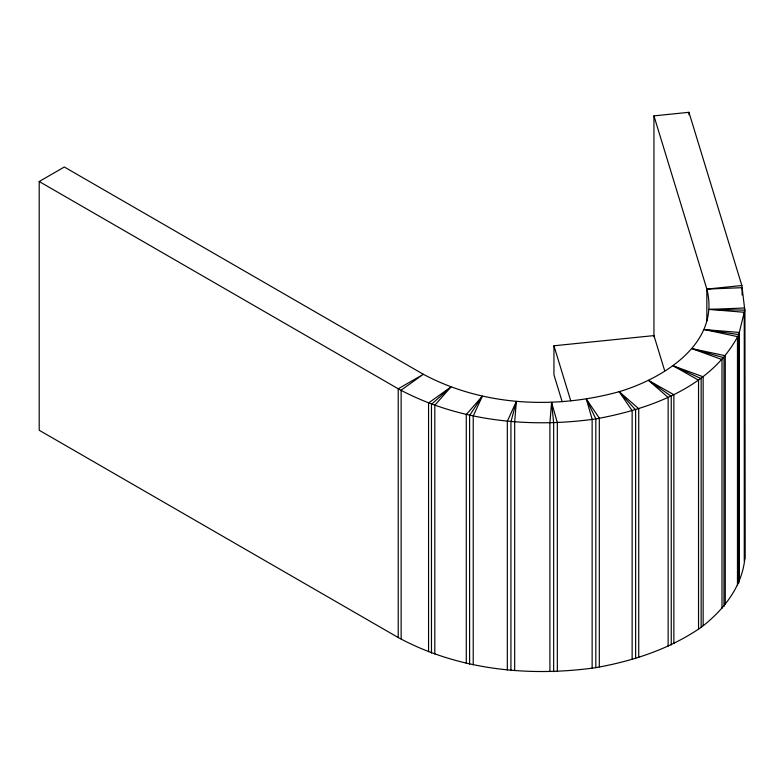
<?xml version="1.0" encoding="UTF-8"?>
<svg xmlns="http://www.w3.org/2000/svg" width="784" height="784" viewBox="0 0 784 784"><rect width="100%" height="100%" fill="white"/><g stroke="black" fill="none" stroke-linecap="round" stroke-linejoin="round"><path stroke-width="1.18" d="M706.845 320.793L706.845 289.09L653.944 115.875L688.95 112.308L741.85 285.523L744.8 310.15L744.8 558.894C741.772 587.402 723.191 610.393 701.151 627.357C669.732 648.995 633.139 661.01 595.83 667.664C529.004 677.092 458.219 670.036 398.223 637.539L39.2 430.259L39.2 181.516L64.327 167.012L423.36 374.291C482.905 406.092 554.807 409.415 619.203 391.696C663.244 378.486 720.721 343.284 706.845 289.09L741.85 285.523M507.326 669.967L507.326 421.224L516.352 401.496L514.676 421.88L514.676 670.624M557.336 671.339L557.336 422.596L551.583 402.457L549.907 422.841L549.907 671.584M516.352 401.496L510.943 421.782L510.943 670.526M466.274 663.244L466.274 414.501L482.248 396.302L473.222 416.03L473.222 664.773M482.248 396.302L469.606 415.481L469.606 664.215M428.564 651.7L428.564 402.956L450.79 387.09L434.806 405.299L434.806 654.042M450.79 387.09L431.474 404.319L431.474 653.062M562.157 401.722L553.945 374.801L553.945 345.783L653.944 335.601L664.665 370.705M706.845 289.09L742.105 287.679L742.105 295M744.271 561.03L744.271 312.287L709.285 309.406L744.545 307.994L744.8 558.894M709.285 309.406L744.8 310.15L738.753 334.582L738.753 583.325M737.47 585.354L737.47 336.61L704.297 329.564L739.283 332.445L739.283 581.189M704.297 329.564L738.753 334.582C711.568 387.208 650.661 408.856 595.83 418.921C529.004 428.348 458.219 421.292 398.223 388.795L39.2 181.516M721.995 608.315L721.995 359.572L692.115 348.674L725.278 355.72L725.278 604.464M692.115 348.674L723.985 357.749L723.985 606.493M698.534 628.895L698.534 380.162L673.27 365.883L703.15 376.79L703.15 625.534M673.27 365.883L701.151 378.613L701.151 627.357M668.135 646.192L668.135 397.449L648.603 380.446L673.868 394.715L673.868 643.458M648.603 380.446L671.251 396.253L671.251 644.997M632.139 659.422L632.139 410.689L619.203 391.696L638.735 408.699L638.735 657.443M619.203 391.696L635.618 409.895L635.618 658.638M592.136 668.017L592.136 419.273L586.383 399.144L599.309 418.137L599.309 666.88M586.383 399.144L595.83 418.921L595.83 667.664M553.945 345.783L570.742 400.791M551.583 402.457L553.651 422.948L553.651 671.692M688.95 112.308L688.95 114.748M653.944 115.875L653.944 336.571M401.134 638.901L401.134 390.158L423.36 374.291L398.223 388.795L398.223 637.539"/></g></svg>
